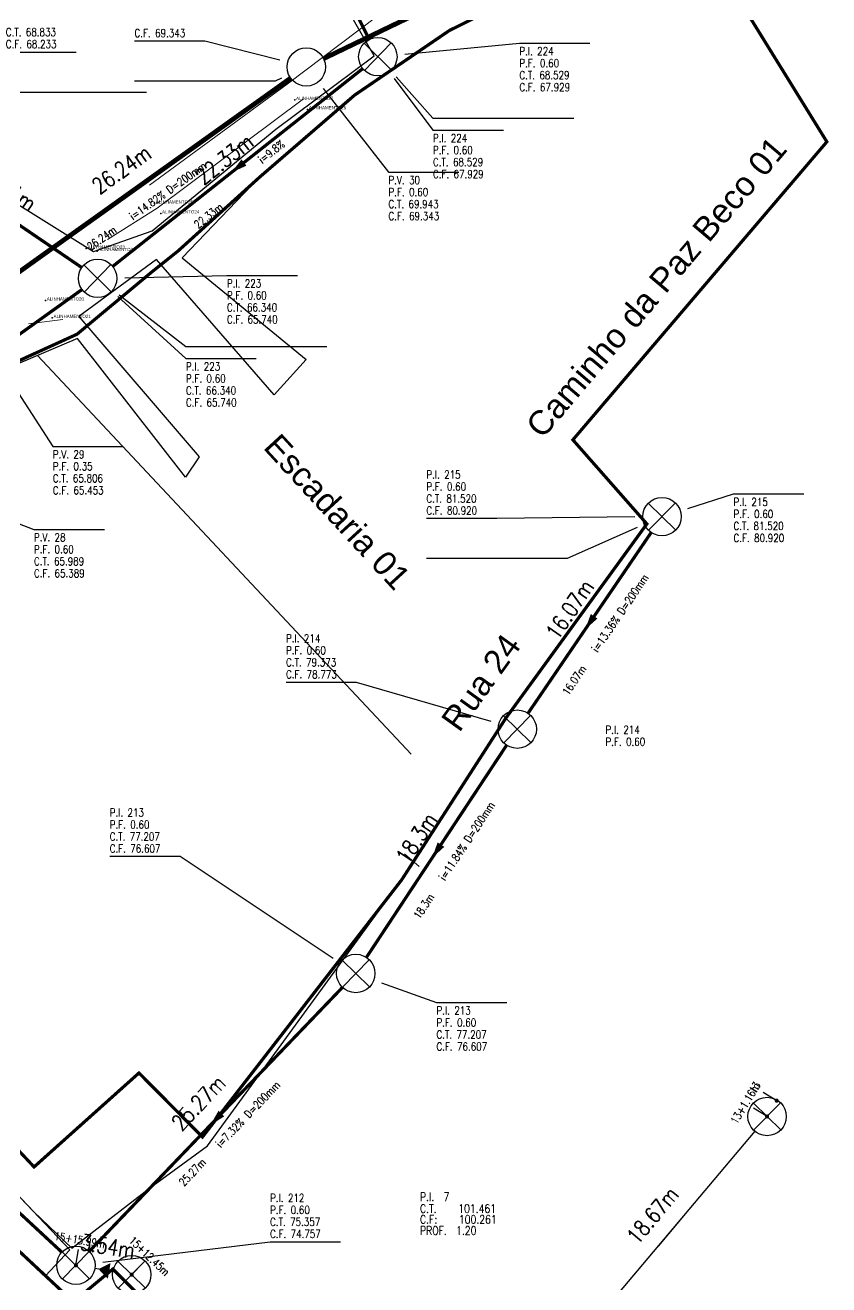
# Model space of a CAD drawing. Extents: x -289 to 361868, y -200 to 7352041.
# Drawn here: x 361805.7 to 361855.9, y 7351749.8 to 7351828.5 of the extents above; entities that cross this region are included whole.
import ezdxf
from ezdxf.enums import TextEntityAlignment as Align

# ---------------------------------------------------------------- set-up
doc = ezdxf.new("R2010")
doc.units = 0
doc.linetypes.add('CONTINUO', pattern=[0])
for name, color, linetype, lineweight in [('LT-MURO', 4, 'Continuous', 13), ('LT-PORTÃO', 6, 'Continuous', 5), ('LT-TALUDE-CRISTA', 32, 'CONTINUO', 9), ('LT-TALUDE-PE', 32, 'CONTINUO', 9)]:
    doc.layers.add(name, color=color, linetype=linetype, lineweight=lineweight)
for name, color, linetype in [('PONTOS-Caixas - Esgoto_U', 1, 'Continuous'), ('PONTOS-CAIXAS_U', 1, 'Continuous'), ('PS_IND_COMPRIMENTO', 7, 'Continuous'), ('PS_IND_DIAMETRO', 7, 'Continuous'), ('PS_IND_FLUXO', 3, 'Continuous'), ('PS_IND_INCLINACAO', 7, 'Continuous'), ('PS_PONTOS_IDENTIFICACAO_LIN', 7, 'Continuous'), ('PS_PONTOS_IDENTIFICACAO_TXT', 7, 'Continuous'), ('quadrasultima', 250, 'Continuous'), ('Survey.td2', 7, 'Continuous'), ('Survey.td2_Mark', 7, 'Continuous'), ('T-MARGEM', 7, 'Continuous'), ('TUBO_PVC', 1, 'Continuous'), ('ZZ-Carimbo Texto', 7, 'Continuous')]:
    doc.layers.add(name, color=color, linetype=linetype)
doc.styles.add('CARIMBO', font='arial.ttf', dxfattribs={"height": 2})
doc.styles.add('ROMANS', font='ROMANS.shx', dxfattribs={"height": 2})
doc.styles.get("Standard").update_dxf_attribs({"font": 'arial.ttf'})

# ---------------------------------------------------------------- blocks, each defined once
blk = doc.blocks.new('*U13', base_point=(4191.731, 1118.971))
for p, q in [((4191.559, 1119.139), (4191.902, 1118.803)), ((4191.898, 1119.143), (4191.563, 1118.8))]:
    blk.add_line(p, q)
blk.add_circle((4191.731, 1118.971), 0.24)
blk = doc.blocks.new('*U15', base_point=(361308.426, 7351550.49))
blk.add_circle((361308.426, 7351550.49), 0.24)
blk = doc.blocks.new('*U2981', base_point=(4191.731, 1118.971))
for p, q in [((4191.559, 1119.139), (4191.902, 1118.803)), ((4191.898, 1119.143), (4191.563, 1118.8))]:
    blk.add_line(p, q)
blk.add_circle((4191.731, 1118.971), 0.24)
blk = doc.blocks.new('*U2982', base_point=(4191.731, 1118.971))
for p, q in [((4191.559, 1119.139), (4191.902, 1118.803)), ((4191.898, 1119.143), (4191.563, 1118.8))]:
    blk.add_line(p, q)
blk.add_circle((4191.731, 1118.971), 0.24)
blk = doc.blocks.new('*U2983', base_point=(4191.731, 1118.971))
for p, q in [((4191.559, 1119.139), (4191.902, 1118.803)), ((4191.898, 1119.143), (4191.563, 1118.8))]:
    blk.add_line(p, q)
blk.add_circle((4191.731, 1118.971), 0.24)
blk = doc.blocks.new('*U2984', base_point=(4191.731, 1118.971))
for p, q in [((4191.559, 1119.139), (4191.902, 1118.803)), ((4191.898, 1119.143), (4191.563, 1118.8))]:
    blk.add_line(p, q)
blk.add_circle((4191.731, 1118.971), 0.24)
blk = doc.blocks.new('*U2992', base_point=(4191.731, 1118.971))
for p, q in [((4191.559, 1119.139), (4191.902, 1118.803)), ((4191.898, 1119.143), (4191.563, 1118.8))]:
    blk.add_line(p, q)
blk.add_circle((4191.731, 1118.971), 0.24)
blk = doc.blocks.new('*U2993', base_point=(4191.731, 1118.971))
for p, q in [((4191.559, 1119.139), (4191.902, 1118.803)), ((4191.898, 1119.143), (4191.563, 1118.8))]:
    blk.add_line(p, q)
blk.add_circle((4191.731, 1118.971), 0.24)
blk = doc.blocks.new('*U3006', base_point=(361308.426, 7351550.49))
blk.add_circle((361308.426, 7351550.49), 0.24)
blk = doc.blocks.new('*U3088', base_point=(4191.731, 1118.971))
for p, q in [((4191.559, 1119.139), (4191.902, 1118.803)), ((4191.898, 1119.143), (4191.563, 1118.8))]:
    blk.add_line(p, q)
blk.add_circle((4191.731, 1118.971), 0.24)
blk = doc.blocks.new('*U3091', base_point=(4191.731, 1118.971))
for p, q in [((4191.559, 1119.139), (4191.902, 1118.803)), ((4191.898, 1119.143), (4191.563, 1118.8))]:
    blk.add_line(p, q)
blk.add_circle((4191.731, 1118.971), 0.24)
blk = doc.blocks.new('*U3148')
at = {"layer": 'T-MARGEM'}
blk.add_line((0, 0), (0, 0.2), dxfattribs=at)
at = {"layer": 'T-MARGEM', "const_width": 0.025, "flags": 128}
blk.add_lwpolyline([(-0.013, 0, 1), (0.013, 0, 1)], format="xyb", close=True, dxfattribs=at)
blk = doc.blocks.new('*U3149')
at = {"layer": 'T-MARGEM'}
blk.add_line((0, 0), (0, 0.2), dxfattribs=at)
at = {"layer": 'T-MARGEM', "const_width": 0.025, "flags": 128}
blk.add_lwpolyline([(-0.013, 0, 1), (0.013, 0, 1)], format="xyb", close=True, dxfattribs=at)
blk = doc.blocks.new('*U3154')
at = {"layer": 'T-MARGEM'}
blk.add_line((0, 0), (0, 0.2), dxfattribs=at)
at = {"layer": 'T-MARGEM', "const_width": 0.025, "flags": 128}
blk.add_lwpolyline([(-0.013, 0, 1), (0.013, 0, 1)], format="xyb", close=True, dxfattribs=at)
blk = doc.blocks.new('*U3155')
at = {"layer": 'T-MARGEM'}
blk.add_line((0, 0), (0, 0.2), dxfattribs=at)
at = {"layer": 'T-MARGEM', "const_width": 0.025, "flags": 128}
blk.add_lwpolyline([(-0.013, 0, 1), (0.013, 0, 1)], format="xyb", close=True, dxfattribs=at)

msp = doc.modelspace()

# ---------------------------------------------------------------- linework, layer by layer
at = {"color": 251, "true_color": 0x636466, "const_width": 0.2}
for points in [[(361782.286, 7351775.581), (361787.665, 7351772.023), (361792.259, 7351768.067), (361799.17, 7351761.776), (361800.619, 7351763.162), (361806.246, 7351757.165), (361812.803, 7351763.038), (361816.771, 7351759.036), (361829.225, 7351775.105), (361835.732, 7351785.205), (361844.554, 7351797.351), (361839.929, 7351802.605), (361855.806, 7351821.232), (361846.98, 7351835.505), (361832.215, 7351828.19), (361826.291, 7351824.153), (361820.367, 7351819.04), (361815.251, 7351814.411), (361813.599, 7351813.089), (361808.93, 7351809.206), (361800.272, 7351805.259), (361794.648, 7351800.695), (361792.886, 7351796.173), (361786.542, 7351784.102)], [(361769.863, 7351761.967), (361769.673, 7351758.929), (361769.926, 7351756.405), (361770.699, 7351754.393), (361773.473, 7351750.439), (361776.803, 7351746.756), (361782.136, 7351744.222), (361787.68, 7351740.585), (361791.019, 7351736.889), (361795.872, 7351733.538), (361802.701, 7351728.607), (361806.407, 7351725.68), (361814.576, 7351719.462), (361826.98, 7351736.331), (361820.37, 7351741.583), (361811.17, 7351750.783), (361808.707, 7351748.731), (361799.671, 7351757.171), (361795.174, 7351761.957), (361786.242, 7351770.188), (361777.313, 7351765.285), (361771.749, 7351763.869), (361770.436, 7351762.843)]]:
    msp.add_lwpolyline(points, close=True, dxfattribs=at)
at = {"layer": 'LT-MURO', "elevation": 65.587}
msp.add_lwpolyline([(361805.891, 7351809.855), (361808.036, 7351810.125)], dxfattribs=at)
at = {"layer": 'LT-PORTÃO', "elevation": 80.302}
msp.add_lwpolyline([(361830.318, 7351775.935), (361829.404, 7351776.736)], dxfattribs=at)
msp.add_lwpolyline([(361830.318, 7351775.935), (361829.404, 7351776.736)], dxfattribs=at)
at = {"layer": 'LT-TALUDE-CRISTA', "elevation": 68.592}
msp.add_lwpolyline([(361831.069, 7351831.644), (361822.069, 7351824.825), (361813.47, 7351818.531)], dxfattribs=at)
at = {"layer": 'LT-TALUDE-PE', "elevation": 66.865}
msp.add_lwpolyline([(361823.093, 7351823.926), (361813.944, 7351817.091), (361810.837, 7351815.134)], dxfattribs=at)
at = {"layer": 'PS_IND_FLUXO'}
for points in [[(361819.958, 7351820.4), (361819.565, 7351820.09), (361817.997, 7351818.849)], [(361813.601, 7351819.014), (361813.194, 7351818.724), (361811.566, 7351817.562)], [(361841.679, 7351792.198), (361841.397, 7351791.785), (361840.271, 7351790.132)], [(361832.093, 7351777.933), (361831.818, 7351777.516), (361830.715, 7351775.847)], [(361818.475, 7351761.041), (361818.129, 7351760.68), (361816.744, 7351759.237)], [(361846.866, 7351754.134), (361846.544, 7351753.752), (361845.256, 7351752.222)]]:
    msp.add_lwpolyline(points, dxfattribs=at)
for points in [[(361819.369, 7351819.935, 0.5, 0, 0), (361818.585, 7351819.314, 0, 0, 0)], [(361812.747, 7351818.404, 0.2, 0, 0), (361812.421, 7351818.172, 0, 0, 0)], [(361841.257, 7351791.579, 0.5, 0, 0), (361840.694, 7351790.752, 0, 0, 0)], [(361831.68, 7351777.307, 0.5, 0, 0), (361831.128, 7351776.473, 0, 0, 0)], [(361817.956, 7351760.5, 0.5, 0, 0), (361817.264, 7351759.778, 0, 0, 0)], [(361810.944, 7351750.671, 1, 0, 0), (361810.269, 7351750.785, 0, 0, 0)]]:
    msp.add_lwpolyline(points, format="xyseb", dxfattribs=at)
at = {"layer": 'PS_PONTOS_IDENTIFICACAO_LIN', "linetype": 'Continuous'}
for points in [[(361821.617, 7351826.329), (361816.925, 7351827.527), (361812.525, 7351827.527)], [(361798.533, 7351822.58), (361804.48, 7351826.837), (361808.88, 7351826.837)], [(361829.428, 7351826.713), (361836.583, 7351827.396), (361840.983, 7351827.396)], [(361829.428, 7351826.713), (361836.583, 7351827.396), (361840.983, 7351827.396)], [(361821.716, 7351825.205), (361821.325, 7351825.027), (361812.525, 7351825.027)], [(361828.757, 7351825.193), (361831.183, 7351821.964), (361835.583, 7351821.964)], [(361828.872, 7351825.287), (361831.183, 7351822.714), (361839.983, 7351822.714)], [(361824.31, 7351824.57), (361828.401, 7351819.339), (361832.801, 7351819.339)], [(361824.31, 7351824.57), (361828.401, 7351819.339), (361832.801, 7351819.339)], [(361798.743, 7351822.187), (361804.48, 7351824.337), (361813.28, 7351824.337)], [(361811.917, 7351812.736), (361818.304, 7351812.878), (361822.704, 7351812.878)], [(361811.917, 7351812.736), (361818.304, 7351812.878), (361822.704, 7351812.878)], [(361811.476, 7351811.557), (361815.739, 7351807.69), (361820.139, 7351807.69)], [(361811.563, 7351811.661), (361815.739, 7351808.44), (361824.539, 7351808.44)], [(361802.831, 7351809.245), (361807.421, 7351802.198), (361811.821, 7351802.198)], [(361802.831, 7351809.245), (361807.421, 7351802.198), (361811.821, 7351802.198)], [(361793.362, 7351801.979), (361806.24, 7351797.011), (361810.64, 7351797.011)], [(361793.362, 7351801.979), (361806.24, 7351797.011), (361810.64, 7351797.011)], [(361847.121, 7351798.32), (361849.972, 7351799.223), (361854.372, 7351799.223)], [(361847.121, 7351798.32), (361849.972, 7351799.223), (361854.372, 7351799.223)], [(361843.802, 7351797.787), (361835.17, 7351797.683), (361830.77, 7351797.683)], [(361843.947, 7351797.12), (361839.57, 7351795.183), (361830.77, 7351795.183)], [(361834.818, 7351784.999), (361826.399, 7351787.449), (361821.999, 7351787.449)], [(361824.944, 7351770.197), (361815.373, 7351776.561), (361810.973, 7351776.561)], [(361827.958, 7351768.681), (361831.401, 7351767.44), (361835.801, 7351767.44)], [(361827.958, 7351768.681), (361831.401, 7351767.44), (361835.801, 7351767.44)], [(361810.548, 7351751.224), (361821, 7351752.48), (361825.4, 7351752.48)]]:
    msp.add_lwpolyline(points, dxfattribs=at)
at = {"layer": 'quadrasultima', "color": 5, "linetype": 'ByBlock', "lineweight": 30}
for points in [[(361794.021, 7351829.456), (361796.301, 7351824.897), (361797.795, 7351822.482), (361801.297, 7351819.768), (361809.957, 7351814.368), (361813.622, 7351815.671), (361821.362, 7351822.024), (361827.497, 7351826.61), (361822.421, 7351835.483)], [(361794.021, 7351829.456), (361796.301, 7351824.897), (361797.795, 7351822.482), (361801.297, 7351819.768), (361809.957, 7351814.368), (361813.622, 7351815.671), (361821.362, 7351822.024), (361827.497, 7351826.61), (361822.421, 7351835.483)], [(361799.17, 7351761.776), (361806.226, 7351754.353), (361808.601, 7351752.1), (361813.472, 7351755.842), (361817.095, 7351758.489), (361829.225, 7351775.105), (361835.732, 7351785.205), (361844.554, 7351797.351), (361839.929, 7351802.605), (361855.806, 7351821.232), (361846.98, 7351835.505), (361832.215, 7351828.19), (361826.291, 7351824.153), (361820.367, 7351819.04), (361815.514, 7351813.97)], [(361815.514, 7351813.97), (361823.247, 7351807.618), (361821.253, 7351805.41), (361813.901, 7351813.869), (361809.037, 7351810.304), (361816.558, 7351801.541), (361815.704, 7351800.279), (361808.957, 7351808.935), (361800.272, 7351805.259)], [(361829.828, 7351782.955), (361806.45, 7351807.874), (361800.272, 7351805.259), (361794.648, 7351800.695), (361792.886, 7351796.173), (361786.542, 7351784.102), (361782.286, 7351775.581), (361787.665, 7351772.023), (361792.259, 7351768.067), (361799.17, 7351761.776), (361808.485, 7351751.976), (361806.969, 7351750.354)], [(361806.969, 7351750.354), (361799.671, 7351757.171), (361795.174, 7351761.957), (361786.242, 7351770.188), (361777.313, 7351765.285), (361771.749, 7351763.869), (361770.436, 7351762.843), (361769.437, 7351761.315), (361760.58, 7351765.463), (361758.676, 7351762.204), (361756.8, 7351763.213), (361750.798, 7351752.282)]]:
    msp.add_lwpolyline(points, dxfattribs=at)
msp.add_lwpolyline([(361769.863, 7351761.967), (361769.673, 7351758.929), (361769.926, 7351756.405), (361770.699, 7351754.393), (361773.473, 7351750.439), (361776.803, 7351746.756), (361782.136, 7351744.222), (361787.68, 7351740.585), (361791.019, 7351736.889), (361795.872, 7351733.538), (361802.701, 7351728.607), (361806.407, 7351725.68), (361814.576, 7351719.462), (361826.98, 7351736.331), (361820.37, 7351741.583), (361811.17, 7351750.783), (361808.707, 7351748.731), (361799.671, 7351757.171), (361795.174, 7351761.957), (361786.242, 7351770.188), (361777.313, 7351765.285), (361771.749, 7351763.869), (361770.436, 7351762.843)], close=True, dxfattribs=at)
at = {"layer": 'Survey.td2'}
for p in [(361822.544, 7351823.85, 62.033), (361822.544, 7351823.85, 62.033), (361823.345, 7351823.259, 62.096), (361823.345, 7351823.259, 62.096), (361813.777, 7351817.371, 61.314), (361813.777, 7351817.371, 61.314), (361814.168, 7351816.757, 61.292), (361814.168, 7351816.757, 61.292), (361809.513, 7351814.556, 60.872), (361809.513, 7351814.556, 60.872), (361810.184, 7351814.403, 60.88), (361810.184, 7351814.403, 60.88), (361806.962, 7351811.309, 60.435), (361806.962, 7351811.309, 60.435), (361807.386, 7351810.223, 60.552), (361807.386, 7351810.223, 60.552)]:
    msp.add_point(p, dxfattribs=at)
at = {"layer": 'TUBO_PVC', "const_width": 0.3}
for points in [[(361824.345, 7351826.428), (361854.554, 7351840.969)], [(361802.88, 7351811.365), (361822.287, 7351825.211)]]:
    msp.add_lwpolyline(points, dxfattribs=at)
at = {"layer": 'TUBO_PVC'}
for points in [[(361824.345, 7351826.428), (361854.554, 7351840.969)], [(361802.88, 7351811.365), (361822.287, 7351825.211)], [(361851.299, 7351759.401), (361840.823, 7351746.955)], [(361811.168, 7351750.633), (361810.044, 7351750.822)]]:
    msp.add_lwpolyline(points, dxfattribs=at)
at = {"layer": 'TUBO_PVC', "linetype": 'Continuous', "const_width": 0.2}
for points in [[(361827.201, 7351827.624), (361823.7, 7351834.633)], [(361811.158, 7351813.442), (361826.796, 7351825.807)], [(361798.143, 7351820.916), (361809.226, 7351813.373)], [(361795.086, 7351801.867), (361809.243, 7351812)], [(361837.125, 7351785.515), (361844.826, 7351796.816)], [(361827.02, 7351770.257), (361835.788, 7351783.523)], [(361786.992, 7351771.314), (361807.982, 7351751.837)], [(361809.691, 7351751.886), (361825.529, 7351768.391)]]:
    msp.add_lwpolyline(points, dxfattribs=at)
at = {"layer": 'TUBO_PVC', "linetype": 'Continuous'}
for points in [[(361827.201, 7351827.624), (361823.7, 7351834.633)], [(361811.158, 7351813.442), (361826.796, 7351825.807)], [(361798.143, 7351820.916), (361809.226, 7351813.373)], [(361795.086, 7351801.867), (361809.243, 7351812)], [(361837.125, 7351785.515), (361844.826, 7351796.816)], [(361827.02, 7351770.257), (361835.788, 7351783.523)], [(361786.992, 7351771.314), (361807.982, 7351751.837)], [(361809.691, 7351751.886), (361825.529, 7351768.391)]]:
    msp.add_lwpolyline(points, dxfattribs=at)

# ---------------------------------------------------------------- block references
at = {"layer": 'PONTOS-Caixas - Esgoto_U', "xscale": 5, "yscale": 5, "zscale": 5}
for name, p in [('*U13', (361827.736, 7351826.551)), ('*U2993', (361827.736, 7351826.551)), ('*U13', (361810.218, 7351812.698)), ('*U2992', (361810.218, 7351812.698)), ('*U13', (361845.501, 7351797.807)), ('*U2984', (361845.501, 7351797.807)), ('*U13', (361836.449, 7351784.524)), ('*U2983', (361836.449, 7351784.524)), ('*U13', (361826.359, 7351769.257)), ('*U2982', (361826.359, 7351769.257)), ('*U3088', (361852.071, 7351760.319)), ('*U13', (361808.861, 7351751.021)), ('*U2981', (361808.861, 7351751.021)), ('*U3091', (361812.351, 7351750.435))]:
    msp.add_blockref(name, p, dxfattribs=at)
at = {"layer": 'PONTOS-CAIXAS_U', "xscale": 5, "yscale": 5, "zscale": 5}
for name in ['*U15', '*U3006']:
    msp.add_blockref(name, (361823.264, 7351825.908), dxfattribs=at)
for name, p, rotation in [('*U3148', (361852.674, 7351761.306), 58.57796727998441), ('*U3149', (361852.071, 7351760.319), 58.57796727998441), ('*U3155', (361808.861, 7351751.021), 350.4647717770683), ('*U3154', (361812.351, 7351750.435), 316.2104928701003)]:
    msp.add_blockref(name, p, dxfattribs=dict(at, rotation=rotation))

# ---------------------------------------------------------------- texts
at = {"layer": 'PS_IND_COMPRIMENTO', "style": 'ROMANS', "width": 0.8}
for s, height, rotation, p in [('22.33m', 1, 38.33591, (361818.153, 7351820.156)), ('26.24m', 1, 35.50605, (361811.713, 7351819.509)), ('15.81m', 1, 325.76313, (361804.528, 7351818.384)), ('22.33m', 0.5, 38.33591, (361817.149, 7351816.617)), ('26.24m', 0.5, 35.50605, (361810.475, 7351815.218)), ('16.07m', 1, 55.72804, (361839.736, 7351792.01)), ('16.07m', 0.5, 55.72804, (361840.017, 7351787.583)), ('18.3m', 1, 56.53832, (361830.153, 7351777.717)), ('18.3m', 0.5, 56.53832, (361830.606, 7351773.462)), ('25.27m', 1, 46.18228, (361816.528, 7351761.177)), ('25.27m', 0.5, 46.18228, (361816.14, 7351756.838)), ('18.67m', 1, 49.91361, (361844.913, 7351754.144)), ('3.54m', 1, 350.46477, (361810.855, 7351752.207))]:
    msp.add_text(s, height=height, rotation=rotation, dxfattribs=at).set_placement(p, align=Align.MIDDLE_CENTER)
at = {"layer": 'PS_IND_DIAMETRO', "style": 'ROMANS', "width": 0.8}
for rotation, p in [(35.50605, (361815.766, 7351818.993)), (55.72804, (361843.677, 7351792.955)), (56.53832, (361834.08, 7351778.718)), (46.18228, (361820.502, 7351761.383))]:
    msp.add_text('D=200mm', height=0.5, rotation=rotation, dxfattribs=at).set_placement(p, align=Align.MIDDLE_CENTER)
at = {"layer": 'PS_IND_INCLINACAO', "style": 'ROMANS', "width": 0.8}
for s, rotation, p in [('i=9.8%', 38.33591, (361821.081, 7351820.611)), ('i=14.82%', 35.50605, (361813.324, 7351817.25)), ('i=13.36%', 55.72804, (361841.987, 7351790.476)), ('i=11.84%', 56.53832, (361832.426, 7351776.215)), ('i=7.32%', 46.18228, (361818.494, 7351759.291))]:
    msp.add_text(s, height=0.5, rotation=rotation, dxfattribs=at).set_placement(p, align=Align.MIDDLE_CENTER)
at = {"layer": 'PS_PONTOS_IDENTIFICACAO_TXT', "style": 'ROMANS', "width": 0.8}
for s, p in [('C.T. 68.833', (361804.48, 7351827.837)), ('C.F. 68.233', (361804.48, 7351827.087)), ('C.F. 69.343', (361812.525, 7351827.777)), ('P.I. 224', (361836.583, 7351826.646)), ('P.F. 0.60', (361836.583, 7351825.896)), ('C.T. 68.529', (361836.583, 7351825.146)), ('C.F. 67.929', (361836.583, 7351824.396)), ('P.I. 224', (361831.183, 7351821.214)), ('P.F. 0.60', (361831.183, 7351820.464)), ('C.T. 68.529', (361831.183, 7351819.714)), ('P.V. 30', (361828.401, 7351818.589)), ('C.F. 67.929', (361831.183, 7351818.964)), ('P.F. 0.60', (361828.401, 7351817.839)), ('C.T. 69.943', (361828.401, 7351817.089)), ('C.F. 69.343', (361828.401, 7351816.339)), ('P.I. 223', (361818.304, 7351812.128)), ('P.F. 0.60', (361818.304, 7351811.378)), ('C.T. 66.340', (361818.304, 7351810.628)), ('C.F. 65.740', (361818.304, 7351809.878)), ('P.I. 223', (361815.739, 7351806.94)), ('P.F. 0.60', (361815.739, 7351806.19)), ('C.T. 66.340', (361815.739, 7351805.44)), ('C.F. 65.740', (361815.739, 7351804.69)), ('P.V. 29', (361807.421, 7351801.448)), ('P.F. 0.35', (361807.421, 7351800.698)), ('C.T. 65.806', (361807.421, 7351799.948)), ('P.I. 215', (361830.77, 7351800.183)), ('C.F. 65.453', (361807.421, 7351799.198)), ('C.T. 81.520', (361830.77, 7351798.683)), ('P.F. 0.60', (361830.77, 7351799.433)), ('C.F. 80.920', (361830.77, 7351797.933)), ('P.I. 215', (361849.972, 7351798.473)), ('P.F. 0.60', (361849.972, 7351797.723)), ('C.T. 81.520', (361849.972, 7351796.973)), ('P.V. 28', (361806.24, 7351796.261)), ('C.F. 80.920', (361849.972, 7351796.223)), ('C.T. 65.989', (361806.24, 7351794.761)), ('P.F. 0.60', (361806.24, 7351795.511)), ('C.F. 65.389', (361806.24, 7351794.011)), ('P.I. 214', (361821.999, 7351789.949)), ('C.T. 79.373', (361821.999, 7351788.449)), ('P.F. 0.60', (361821.999, 7351789.199)), ('C.F. 78.773', (361821.999, 7351787.699)), ('P.I. 214', (361841.967, 7351784.239)), ('P.F. 0.60', (361841.967, 7351783.489)), ('P.I. 213', (361810.973, 7351779.061)), ('P.F. 0.60', (361810.973, 7351778.311)), ('C.T. 77.207', (361810.973, 7351777.561)), ('C.F. 76.607', (361810.973, 7351776.811)), ('P.I. 213', (361831.401, 7351766.69)), ('P.F. 0.60', (361831.401, 7351765.94)), ('C.T. 77.207', (361831.401, 7351765.19)), ('C.F. 76.607', (361831.401, 7351764.44)), ('P.I. 212', (361821, 7351754.98)), ('P.F. 0.60', (361821, 7351754.23)), ('C.T. 75.357', (361821, 7351753.48)), ('C.F. 74.757', (361821, 7351752.73))]:
    msp.add_text(s, height=0.5, dxfattribs=at).set_placement(p)
for s, rotation, p in [('13+1.16m', 58.57797, (361850.919, 7351761.011)), ('13', 58.57797, (361851.522, 7351761.997)), ('15+15.99m', 350.46477, (361809.058, 7351752.352)), ('15+12.45m', 316.21049, (361813.284, 7351751.409))]:
    msp.add_text(s, height=0.5, rotation=rotation, dxfattribs=at).set_placement(p, align=Align.CENTER)
at = {"layer": 'PS_PONTOS_IDENTIFICACAO_TXT', "linetype": 'Continuous', "style": 'ROMANS', "width": 0.8}
for s, p in [('P.I.  7', (361830.374, 7351755.035, 212)), ('C.T.    101.461', (361830.374, 7351754.296, 212)), ('C.F:    100.261', (361830.374, 7351753.622, 212)), ('PROF.  1.20', (361830.374, 7351752.926, 212))]:
    msp.add_text(s, height=0.53, dxfattribs=at).set_placement(p)
at = {"layer": 'Survey.td2_Mark'}
for s, p in [(' ALINHAMENTO27', (361822.544, 7351823.85, 62.033)), (' ALINHAMENTO27', (361822.544, 7351823.85, 62.033)), (' ALINHAMENTO26', (361823.345, 7351823.259, 62.096)), (' ALINHAMENTO26', (361823.345, 7351823.259, 62.096)), (' ALINHAMENTO25', (361813.777, 7351817.371, 61.314)), (' ALINHAMENTO25', (361813.777, 7351817.371, 61.314)), (' ALINHAMENTO24', (361814.168, 7351816.757, 61.292)), (' ALINHAMENTO24', (361814.168, 7351816.757, 61.292)), (' ALINHAMENTO23', (361809.513, 7351814.556, 60.872)), (' ALINHAMENTO23', (361809.513, 7351814.556, 60.872)), (' ALINHAMENTO22', (361810.184, 7351814.403, 60.88)), (' ALINHAMENTO22', (361810.184, 7351814.403, 60.88)), (' ALINHAMENTO20', (361806.962, 7351811.309, 60.435)), (' ALINHAMENTO20', (361806.962, 7351811.309, 60.435)), (' ALINHAMENTO21', (361807.386, 7351810.223, 60.552)), (' ALINHAMENTO21', (361807.386, 7351810.223, 60.552))]:
    msp.add_text(s, height=0.2, dxfattribs=at).set_placement(p)
at = {"layer": 'ZZ-Carimbo Texto', "style": 'CARIMBO'}
for s, rotation, p in [('Caminho da Paz Beco 01', 49.67064, (361845.14, 7351812.155)), ('Escadaria 01', 312.61031, (361825.205, 7351798.109)), ('Rua 24', 54.33491, (361834.187, 7351787.444)), ('Rua 24', 54.33491, (361834.187, 7351787.444)), ('Rua 24', 54.33491, (361834.187, 7351787.444))]:
    msp.add_text(s, height=1.5, rotation=rotation, dxfattribs=at).set_placement(p, align=Align.MIDDLE_CENTER)

doc.saveas('drawing.dxf')
